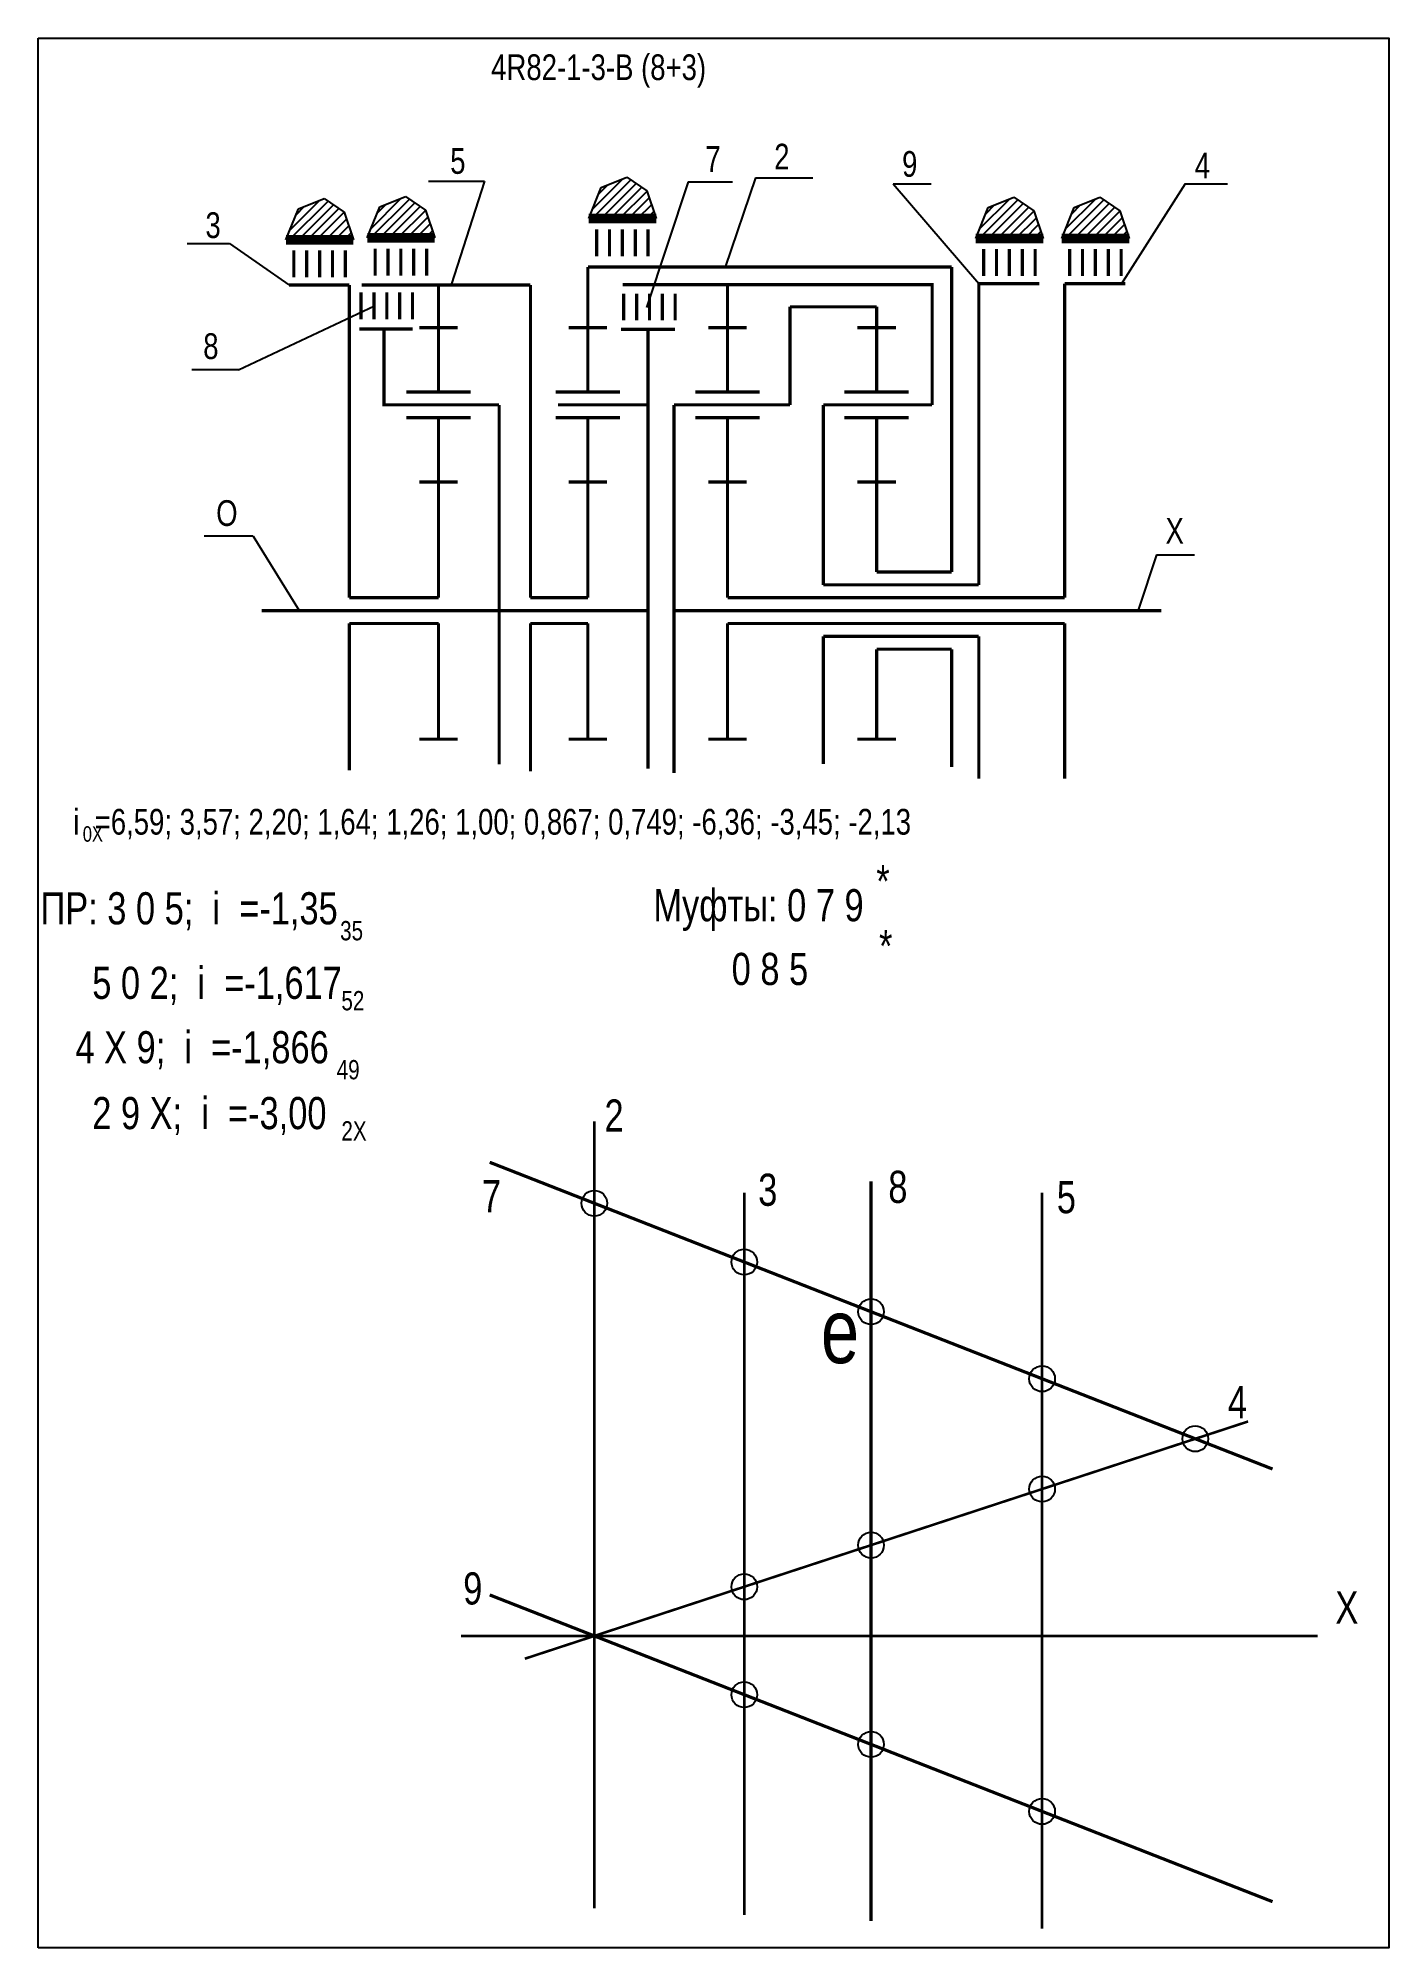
# Model space of a CAD drawing. Extents: x -352 to -142, y 153 to 450.
import ezdxf

# ---------------------------------------------------------------- set-up
doc = ezdxf.new("R2010")
doc.units = 0
doc.header["$LTSCALE"] = 15
doc.layers.get('0').update_dxf_attribs({"linetype": 'CONTINUOUS'})
doc.layers.add('DIM', color=92, linetype='CONTINUOUS')
doc.layers.add('MAIN', color=5, linetype='CONTINUOUS')
doc.styles.add('AMK', font='amk.shx', dxfattribs={"width": 0.8})

msp = doc.modelspace()

# ---------------------------------------------------------------- hatches: boundary and pattern name
at = {"layer": 'DIM'}
h = msp.add_hatch(dxfattribs=at)
h.set_pattern_fill('_USER', color=0, angle=45, style=0, pattern_type=0)
h.set_pattern_definition([(45, (-14.5895, -3.8972), (-0.7071068, 0.7071068), [])])
h.paths.add_polyline_path([(-264.89, 426.62), (-266.83, 421.8), (-256.33, 421.8), (-257.78, 426.12), (-260.9, 428.24)])
h = msp.add_hatch(dxfattribs=at)
h.set_pattern_fill('_USER', color=0, angle=45, style=0, pattern_type=0)
h.set_pattern_definition([(45, (-61.6777, -7.1889), (-0.7071068, 0.7071068), [])])
h.paths.add_polyline_path([(-311.97, 423.33), (-313.92, 418.51), (-303.42, 418.51), (-304.87, 422.83), (-307.99, 424.95)])
h = msp.add_hatch(dxfattribs=at)
h.set_pattern_fill('_USER', color=0, angle=45, style=0, pattern_type=0)
h.set_pattern_definition([(45, (-49.028, -6.8963), (-0.7071068, 0.7071068), [])])
h.paths.add_polyline_path([(-299.32, 423.62), (-301.27, 418.8), (-290.77, 418.8), (-292.22, 423.12), (-295.34, 425.24)])
h = msp.add_hatch(dxfattribs=at)
h.set_pattern_fill('_USER', color=0, angle=45, style=0, pattern_type=0)
h.set_pattern_definition([(45, (45.5915, -6.9894), (-0.7071068, 0.7071068), [])])
h.paths.add_polyline_path([(-204.7, 423.53), (-206.65, 418.71), (-196.15, 418.71), (-197.6, 423.03), (-200.72, 425.15)])
h = msp.add_hatch(dxfattribs=at)
h.set_pattern_fill('_USER', color=0, angle=45, style=0, pattern_type=0)
h.set_pattern_definition([(45, (58.9578, -6.9894), (-0.7071068, 0.7071068), [])])
h.paths.add_polyline_path([(-191.34, 423.53), (-193.28, 418.71), (-182.79, 418.71), (-184.23, 423.03), (-187.35, 425.15)])

# ---------------------------------------------------------------- linework, layer by layer
at = {"const_width": 0.4}
for points in [[(-265.96, 281.39), (-265.96, 159.02)], [(-242.64, 270.29), (-242.64, 157.96)], [(-196.34, 270.29), (-196.34, 155.84)], [(-276.76, 197.83), (-164.3, 234.73)]]:
    msp.add_lwpolyline(points, dxfattribs=at)
at = {"layer": 'DIM', "color": 0}
for p, q in [((-264.89, 426.62), (-260.9, 428.24)), ((-260.9, 428.24), (-257.78, 426.12)), ((-240.92, 428.15), (-245.62, 414.27)), ((-240.92, 428.15), (-231.98, 428.15)), ((-311.97, 423.33), (-307.99, 424.95)), ((-307.99, 424.95), (-304.87, 422.83)), ((-299.32, 423.62), (-295.34, 425.24)), ((-295.34, 425.24), (-292.22, 423.12)), ((-291.77, 427.65), (-283.05, 427.65)), ((-283.05, 427.65), (-288.21, 411.49)), ((-266.83, 421.8), (-264.89, 426.62)), ((-251.36, 427.52), (-257.87, 407.98)), ((-257.78, 426.12), (-256.33, 421.8)), ((-251.36, 427.52), (-244.5, 427.52)), ((-219.49, 427.2), (-213.58, 427.2)), ((-219.49, 427.2), (-206.18, 411.69)), ((-204.7, 423.53), (-200.72, 425.15)), ((-200.72, 425.15), (-197.6, 423.03)), ((-191.34, 423.53), (-187.35, 425.15)), ((-187.35, 425.15), (-184.23, 423.03)), ((-174.07, 427.2), (-184.08, 411.52)), ((-174.07, 427.2), (-167.51, 427.2)), ((-313.92, 418.51), (-311.97, 423.33)), ((-304.87, 422.83), (-303.42, 418.51)), ((-301.27, 418.8), (-299.32, 423.62)), ((-292.22, 423.12), (-290.77, 418.8)), ((-206.65, 418.71), (-204.7, 423.53)), ((-197.6, 423.03), (-196.15, 418.71)), ((-193.28, 418.71), (-191.34, 423.53)), ((-184.23, 423.03), (-182.79, 418.71)), ((-265.58, 421.61), (-258.66, 421.61)), ((-329.26, 417.93), (-322.69, 417.93)), ((-322.69, 417.93), (-313.45, 411.49)), ((-312.67, 418.32), (-305.75, 418.32)), ((-205.4, 418.52), (-198.48, 418.52)), ((-192.03, 418.52), (-185.12, 418.52)), ((-321.29, 398.28), (-300.13, 408.24)), ((-321.29, 398.28), (-328.55, 398.28)), ((-321.29, 398.28), (-321.29, 398.28)), ((-319.01, 372.4), (-326.61, 372.4)), ((-319.01, 372.4), (-311.87, 360.84)), ((-178.53, 369.52), (-181.35, 361.06)), ((-178.53, 369.52), (-172.62, 369.52))]:
    msp.add_line(p, q, dxfattribs=at)
for points, const_width in [([(-266.97, 414.27), (-210.39, 414.27)], 0.5), ([(-210.39, 414.27), (-210.39, 366.84)], 0.5), ([(-304.04, 411.49), (-304.04, 362.84)], 0.5), ([(-302.16, 411.49), (-275.89, 411.49)], 0.5), ([(-275.89, 411.49), (-275.89, 362.84)], 0.5), ([(-245.25, 411.52), (-261.54, 411.52)], 0.5), ([(-245.25, 411.52), (-213.44, 411.52), (-213.44, 392.84)], 0.5), ([(-235.53, 411.52), (-222.07, 411.52)], 0.5), ([(-206.18, 411.69), (-206.18, 364.84)], 0.5), ([(-192.82, 411.69), (-192.82, 362.84)], 0.5), ([(-235.53, 408.09), (-235.53, 392.84)], 0.5), ([(-235.53, 408.09), (-222.07, 408.09)], 0.5), ([(-302.5, 404.65), (-294.2, 404.65)], 0.5), ([(-294.44, 392.84), (-298.67, 392.84), (-298.67, 404.65)], 0.5), ([(-257.62, 404.57), (-257.62, 392.84)], 0.5), ([(-280.76, 392.84), (-280.76, 336.91)], 0.5), ([(-257.62, 336.25), (-257.62, 392.84)], 0.5), ([(-253.57, 392.84), (-253.57, 335.59)], 0.5), ([(-244.32, 392.84), (-248.03, 392.84)], 0.5), ([(-230.35, 392.84), (-230.35, 364.84)], 0.5), ([(-304.04, 362.84), (-290.19, 362.84)], 0.5), ([(-275.89, 362.84), (-266.97, 362.84)], 0.5), ([(-245.25, 362.84), (-192.82, 362.84)], 0.5), ([(-230.35, 364.84), (-206.18, 364.84)], 0.5), ([(-317.67, 360.84), (-257.62, 360.84)], 0.5), ([(-253.57, 360.84), (-177.82, 360.84)], 0.5), ([(-304.04, 358.84), (-290.19, 358.84)], 0.5), ([(-304.04, 358.84), (-304.04, 335.99)], 0.5), ([(-275.89, 358.84), (-266.97, 358.84)], 0.5), ([(-275.89, 358.84), (-275.89, 335.84)], 0.5), ([(-245.25, 358.84), (-192.82, 358.84)], 0.5), ([(-230.35, 356.84), (-206.18, 356.84)], 0.5), ([(-230.35, 356.84), (-230.35, 336.97)], 0.5), ([(-206.18, 356.84), (-206.18, 334.72)], 0.5), ([(-192.82, 358.84), (-192.82, 334.72)], 0.5), ([(-210.39, 354.84), (-210.39, 336.49)], 0.5), ([(-160.51, 227.33), (-282.23, 275.04)], 0.5), ([(-222.94, 272.1), (-222.94, 157.06)], 0.5), ([(-160.51, 160.04), (-282.23, 207.75)], 0.5), ([(-286.69, 201.37), (-153.47, 201.37)], 0.4)]:
    msp.add_lwpolyline(points, dxfattribs=dict(at, const_width=const_width))
for points in [[(-222.07, 366.84, 0.5, 0.5, 0), (-210.39, 366.84, 0.5, 0.5, 0)], [(-222.07, 354.84, 0.5, 0.5, 0), (-210.39, 354.84, 0.5, 0.5, 0)]]:
    msp.add_lwpolyline(points, format="xyseb", dxfattribs=at)
for centre in [(-265.96, 268.66), (-242.64, 259.52), (-222.94, 251.8), (-196.34, 241.37), (-172.52, 232.04), (-196.34, 224.22), (-222.94, 215.49), (-242.64, 209.02), (-242.64, 192.23), (-222.94, 184.51), (-196.34, 174.08)]:
    msp.add_circle(centre, 2, dxfattribs=at)
at = {"layer": 'MAIN'}
for points in [[(-352.43, 152.87), (-352.43, 449.87)], [(-352.43, 449.87), (-142.43, 449.87), (-142.43, 152.87), (-352.43, 152.87)]]:
    msp.add_lwpolyline(points, dxfattribs=at)
at = {"layer": 'MAIN', "color": 0}
for points, const_width in [([(-266.83, 421.8), (-256.33, 421.8)], 1.5), ([(-313.92, 418.51), (-303.42, 418.51)], 1.5), ([(-301.27, 418.8), (-290.77, 418.8)], 1.5), ([(-257.6, 420.15), (-257.6, 415.95)], 0.5), ([(-206.65, 418.71), (-196.15, 418.71)], 1.5), ([(-193.28, 418.71), (-182.79, 418.71)], 1.5), ([(-304.68, 416.86), (-304.68, 412.66)], 0.5), ([(-292.04, 417.15), (-292.04, 412.95)], 0.5), ([(-197.42, 417.06), (-197.42, 412.86)], 0.5), ([(-184.05, 417.06), (-184.05, 412.86)], 0.5), ([(-266.97, 404.84), (-266.97, 414.27)], 0.5), ([(-313.45, 411.49), (-304.04, 411.49)], 0.5), ([(-294.23, 410.32), (-294.23, 406.13)], 0.5), ([(-290.19, 404.84), (-290.19, 411.49)], 0.5), ([(-253.39, 410.15), (-253.39, 405.96)], 0.5), ([(-245.25, 404.84), (-245.25, 411.52)], 0.5), ([(-206.18, 411.69), (-196.77, 411.69)], 0.5), ([(-192.82, 411.69), (-183.4, 411.69)], 0.5), ([(-222.07, 394.84), (-222.07, 408.09)], 0.5), ([(-290.19, 404.84), (-293.19, 404.84)], 0.5), ([(-290.19, 394.84), (-290.19, 404.84)], 0.5), ([(-290.19, 404.84), (-287.19, 404.84)], 0.5), ([(-266.97, 404.84), (-269.97, 404.84)], 0.5), ([(-266.97, 394.84), (-266.97, 404.84)], 0.5), ([(-266.97, 404.84), (-263.97, 404.84)], 0.5), ([(-261.79, 404.57), (-253.44, 404.57)], 0.5), ([(-245.25, 404.84), (-248.25, 404.84)], 0.5), ([(-245.25, 394.84), (-245.25, 404.84)], 0.5), ([(-245.25, 404.84), (-242.25, 404.84)], 0.5), ([(-222.07, 404.84), (-225.07, 404.84)], 0.5), ([(-222.07, 404.84), (-219.07, 404.84)], 0.5), ([(-280.76, 392.84), (-294.44, 392.84)], 0.5), ([(-257.62, 392.84), (-271.63, 392.84)], 0.5), ([(-235.53, 392.84), (-253.57, 392.84)], 0.5), ([(-213.44, 392.84), (-230.35, 392.84)], 0.5), ([(-290.19, 390.84), (-295.19, 390.84)], 0.5), ([(-290.19, 380.84), (-290.19, 390.84), (-285.19, 390.84)], 0.5), ([(-266.97, 390.84), (-271.97, 390.84)], 0.5), ([(-266.97, 380.84), (-266.97, 390.84), (-261.97, 390.84)], 0.5), ([(-245.25, 390.84), (-250.25, 390.84)], 0.5), ([(-245.25, 380.84), (-245.25, 390.84), (-240.25, 390.84)], 0.5), ([(-222.07, 390.84), (-227.07, 390.84)], 0.5), ([(-222.07, 380.84), (-222.07, 390.84), (-217.07, 390.84)], 0.5), ([(-290.19, 380.84), (-293.19, 380.84)], 0.5), ([(-290.19, 362.84), (-290.19, 380.84)], 0.5), ([(-290.19, 380.84), (-287.19, 380.84)], 0.5), ([(-266.97, 380.84), (-269.97, 380.84)], 0.5), ([(-266.97, 362.84), (-266.97, 380.84)], 0.5), ([(-266.97, 380.84), (-263.97, 380.84)], 0.5), ([(-245.25, 380.84), (-248.25, 380.84)], 0.5), ([(-245.25, 362.84), (-245.25, 380.84)], 0.5), ([(-245.25, 380.84), (-242.25, 380.84)], 0.5), ([(-222.07, 380.84), (-225.07, 380.84)], 0.5), ([(-222.07, 366.84), (-222.07, 380.84)], 0.5), ([(-222.07, 380.84), (-219.07, 380.84)], 0.5), ([(-290.19, 358.84), (-290.19, 340.84)], 0.5), ([(-266.97, 358.84), (-266.97, 340.84)], 0.5), ([(-245.25, 358.84), (-245.25, 340.84)], 0.5), ([(-222.07, 354.84), (-222.07, 340.84)], 0.5), ([(-290.19, 340.84), (-293.19, 340.84)], 0.5), ([(-290.19, 340.84), (-287.19, 340.84)], 0.5), ([(-266.97, 340.84), (-269.97, 340.84)], 0.5), ([(-266.97, 340.84), (-263.97, 340.84)], 0.5), ([(-245.25, 340.84), (-248.25, 340.84)], 0.5), ([(-245.25, 340.84), (-242.25, 340.84)], 0.5), ([(-222.07, 340.84), (-225.07, 340.84)], 0.5), ([(-222.07, 340.84), (-219.07, 340.84)], 0.5)]:
    msp.add_lwpolyline(points, dxfattribs=dict(at, const_width=const_width))
for points in [[(-265.6, 420.15, 0.5, 0.5, 0), (-265.6, 415.95, 0.5, 0.5, 0)], [(-263.6, 420.15, 0.5, 0.5, 0), (-263.6, 415.95, 0.5, 0.5, 0)], [(-261.6, 420.15, 0.5, 0.5, 0), (-261.6, 415.95, 0.5, 0.5, 0)], [(-259.6, 420.15, 0.5, 0.5, 0), (-259.6, 415.95, 0.5, 0.5, 0)], [(-312.68, 416.86, 0.5, 0.5, 0), (-312.68, 412.66, 0.5, 0.5, 0)], [(-310.68, 416.86, 0.5, 0.5, 0), (-310.68, 412.66, 0.5, 0.5, 0)], [(-308.68, 416.86, 0.5, 0.5, 0), (-308.68, 412.66, 0.5, 0.5, 0)], [(-306.68, 416.86, 0.5, 0.5, 0), (-306.68, 412.66, 0.5, 0.5, 0)], [(-300.04, 417.15, 0.5, 0.5, 0), (-300.04, 412.95, 0.5, 0.5, 0)], [(-298.04, 417.15, 0.5, 0.5, 0), (-298.04, 412.95, 0.5, 0.5, 0)], [(-296.04, 417.15, 0.5, 0.5, 0), (-296.04, 412.95, 0.5, 0.5, 0)], [(-294.04, 417.15, 0.5, 0.5, 0), (-294.04, 412.95, 0.5, 0.5, 0)], [(-205.42, 417.06, 0.5, 0.5, 0), (-205.42, 412.86, 0.5, 0.5, 0)], [(-203.42, 417.06, 0.5, 0.5, 0), (-203.42, 412.86, 0.5, 0.5, 0)], [(-201.42, 417.06, 0.5, 0.5, 0), (-201.42, 412.86, 0.5, 0.5, 0)], [(-199.42, 417.06, 0.5, 0.5, 0), (-199.42, 412.86, 0.5, 0.5, 0)], [(-192.05, 417.06, 0.5, 0.5, 0), (-192.05, 412.86, 0.5, 0.5, 0)], [(-190.05, 417.06, 0.5, 0.5, 0), (-190.05, 412.86, 0.5, 0.5, 0)], [(-188.05, 417.06, 0.5, 0.5, 0), (-188.05, 412.86, 0.5, 0.5, 0)], [(-186.05, 417.06, 0.5, 0.5, 0), (-186.05, 412.86, 0.5, 0.5, 0)], [(-302.23, 410.32, 0.5, 0.5, 0), (-302.23, 406.13, 0.5, 0.5, 0)], [(-300.23, 410.32, 0.5, 0.5, 0), (-300.23, 406.13, 0.5, 0.5, 0)], [(-298.23, 410.32, 0.5, 0.5, 0), (-298.23, 406.13, 0.5, 0.5, 0)], [(-296.23, 410.32, 0.5, 0.5, 0), (-296.23, 406.13, 0.5, 0.5, 0)], [(-261.39, 410.15, 0.5, 0.5, 0), (-261.39, 405.96, 0.5, 0.5, 0)], [(-259.39, 410.15, 0.5, 0.5, 0), (-259.39, 405.96, 0.5, 0.5, 0)], [(-257.39, 410.15, 0.5, 0.5, 0), (-257.39, 405.96, 0.5, 0.5, 0)], [(-255.39, 410.15, 0.5, 0.5, 0), (-255.39, 405.96, 0.5, 0.5, 0)], [(-285.19, 394.84, 0.5, 0.5, 0), (-295.19, 394.84, 0.5, 0.5, 0)], [(-261.97, 394.84, 0.5, 0.5, 0), (-271.97, 394.84, 0.5, 0.5, 0)], [(-240.25, 394.84, 0.5, 0.5, 0), (-250.25, 394.84, 0.5, 0.5, 0)], [(-217.07, 394.84, 0.5, 0.5, 0), (-227.07, 394.84, 0.5, 0.5, 0)]]:
    msp.add_lwpolyline(points, format="xyseb", dxfattribs=at)

# ---------------------------------------------------------------- texts
at = {"layer": 'DIM', "color": 0, "style": 'AMK', "width": 0.8}
for s, height, p in [('4R82-1-3-B (8+3)', 4, (-282, 443.35)), ('5', 4, (-288.37, 428.77)), ('7', 4, (-248.69, 429.08)), ('2', 4, (-237.99, 429.45)), ('9', 4, (-218.11, 428.31)), ('4', 4, (-172.6, 428.08)), ('3', 4, (-326.43, 418.79)), ('8', 4, (-326.77, 399.97)), ('O', 4, (-324.76, 374.01)), ('X', 4, (-177.15, 371.25)), ('i  =6,59; 3,57; 2,20; 1,64; 1,26; 1,00; 0,867; 0,749; -6,36; -3,45; -2,13', 4, (-346.97, 326)), ('0X', 2.4, (-345.5, 324.9)), ('*', 5, (-222.12, 316.25)), (' ПР: 3 0 5;  i  =-1,35', 5, (-353.56, 312.04)), ('Муфты: 0 7 9', 5, (-256.78, 312.52)), ('35', 3, (-305.49, 309.56)), ('*', 5, (-221.69, 306.18)), ('       0 8 5', 5, (-255.01, 302.61)), ('    5 0 2;  i  =-1,617', 5, (-349.97, 300.45)), ('52', 3, (-305.29, 298.67)), ('     4 X 9;  i  =-1,866', 5, (-354.08, 290.43)), ('49', 3, (-306.02, 287.94)), ('    2 9 X;  i  =-3,00', 5, (-349.97, 280.19)), ('2', 5, (-264.38, 279.81)), ('2X', 3, (-305.29, 278.42)), ('3', 5, (-240.48, 268.27)), ('8', 5, (-220.25, 268.72)), ('7', 5, (-283.44, 267.27)), ('5', 5, (-194.05, 267.12)), ('e', 10, (-230.73, 243.8)), ('4', 5, (-167.45, 235.24)), ('9', 5, (-286.35, 206.26)), ('X', 5, (-150.74, 203.29))]:
    msp.add_text(s, height=height, dxfattribs=at).set_placement(p)

doc.saveas('drawing.dxf')
